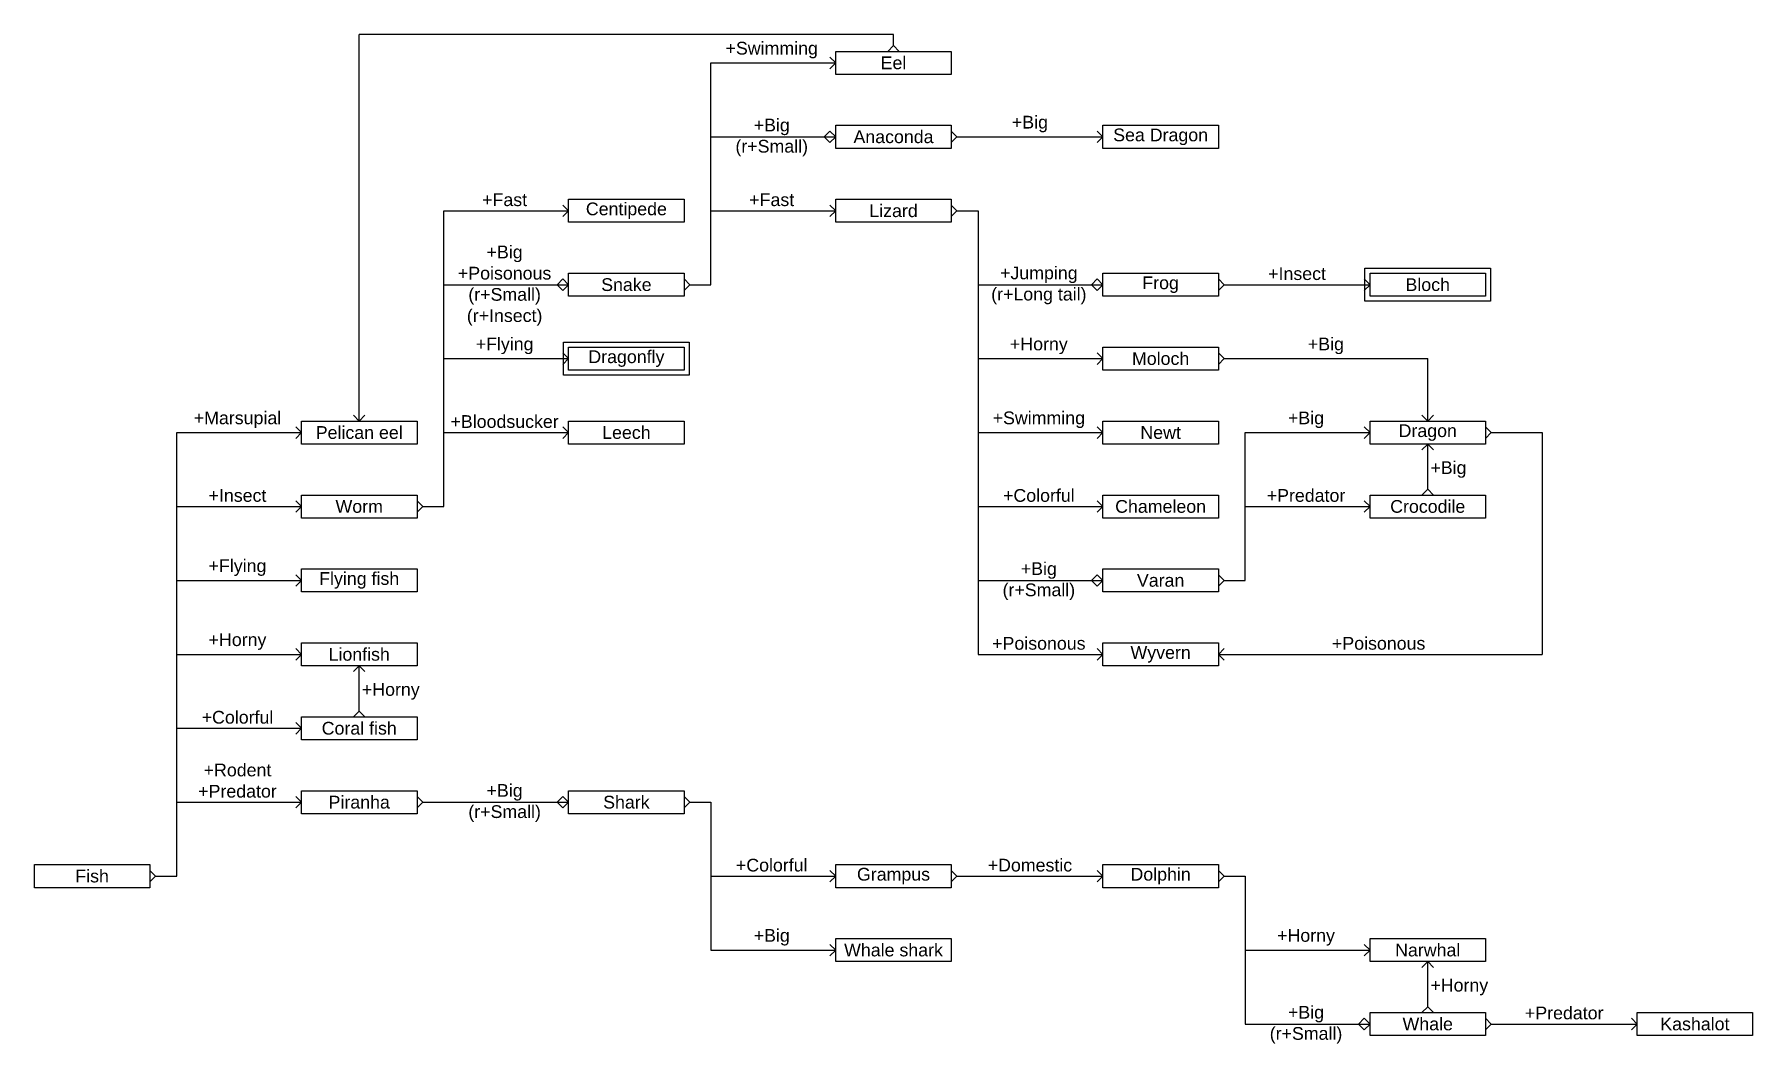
# Model space of a CAD drawing. Header units: millimetres. Extents: x 1066 to 3127, y 223 to 2380.
# Drawn here: x 1598 to 1935.6, y 1144.9 to 1343.2 of the extents above; entities that cross this region are included whole.
import ezdxf

# ---------------------------------------------------------------- set-up
doc = ezdxf.new("R2010")
doc.units = ezdxf.units.MM
doc.styles.get("Standard").update_dxf_attribs({"font": 'arial.ttf'})

msp = doc.modelspace()

# ---------------------------------------------------------------- linework, layer by layer
for p, q in [((1661.86, 1267.23), (1661.86, 1343.19)), ((1766.81, 1343.19), (1661.86, 1343.19)), ((1765.68, 1339.84), (1766.81, 1340.97)), ((1766.81, 1340.97), (1766.81, 1343.19)), ((1766.81, 1340.97), (1767.94, 1339.84)), ((1730.95, 1294.01), (1730.95, 1337.58)), ((1730.95, 1337.58), (1755.47, 1337.58)), ((1755.47, 1337.58), (1754.33, 1338.71)), ((1754.33, 1336.45), (1755.47, 1337.58)), ((1753.2, 1323.06), (1754.33, 1324.19)), ((1755.47, 1323.06), (1754.33, 1324.19)), ((1779.28, 1323.06), (1778.15, 1324.19)), ((1807.94, 1323.06), (1806.81, 1324.19)), ((1730.95, 1323.06), (1755.47, 1323.06)), ((1754.33, 1321.93), (1753.2, 1323.06)), ((1754.33, 1321.93), (1755.47, 1323.06)), ((1778.15, 1321.93), (1779.28, 1323.06)), ((1779.28, 1323.06), (1807.94, 1323.06)), ((1806.81, 1321.93), (1807.94, 1323.06)), ((1702.99, 1308.53), (1701.86, 1309.66)), ((1755.47, 1308.53), (1754.33, 1309.66)), ((1779.28, 1308.53), (1778.15, 1309.66)), ((1678.48, 1250.44), (1678.48, 1308.53)), ((1678.48, 1308.53), (1702.99, 1308.53)), ((1701.86, 1307.4), (1702.99, 1308.53)), ((1730.95, 1308.53), (1755.47, 1308.53)), ((1754.33, 1307.4), (1755.47, 1308.53)), ((1778.15, 1307.4), (1779.28, 1308.53)), ((1779.28, 1308.53), (1783.43, 1308.53)), ((1783.43, 1308.53), (1783.43, 1221.39)), ((1678.48, 1294.01), (1702.99, 1294.01)), ((1700.73, 1294.01), (1701.86, 1295.14)), ((1701.86, 1292.88), (1700.73, 1294.01)), ((1702.99, 1294.01), (1701.86, 1295.14)), ((1701.86, 1292.88), (1702.99, 1294.01)), ((1726.81, 1294.01), (1725.68, 1295.14)), ((1725.68, 1292.88), (1726.81, 1294.01)), ((1726.81, 1294.01), (1730.95, 1294.01)), ((1783.43, 1294.01), (1807.94, 1294.01)), ((1805.68, 1294.01), (1806.81, 1295.14)), ((1806.81, 1292.88), (1805.68, 1294.01)), ((1807.94, 1294.01), (1806.81, 1295.14)), ((1806.81, 1292.88), (1807.94, 1294.01)), ((1831.76, 1294.01), (1830.62, 1295.14)), ((1830.62, 1292.88), (1831.76, 1294.01)), ((1831.76, 1294.01), (1860.41, 1294.01)), ((1860.41, 1294.01), (1859.28, 1295.14)), ((1859.28, 1292.88), (1860.41, 1294.01)), ((1678.48, 1279.49), (1702.99, 1279.49)), ((1702.99, 1279.49), (1701.86, 1280.62)), ((1701.86, 1278.36), (1702.99, 1279.49)), ((1783.43, 1279.49), (1807.94, 1279.49)), ((1807.94, 1279.49), (1806.81, 1280.62)), ((1806.81, 1278.36), (1807.94, 1279.49)), ((1831.76, 1279.49), (1830.62, 1280.62)), ((1830.62, 1278.36), (1831.76, 1279.49)), ((1831.76, 1279.49), (1871.75, 1279.49)), ((1871.75, 1267.23), (1871.75, 1279.49)), ((1650.52, 1264.96), (1649.39, 1266.09)), ((1660.73, 1268.36), (1661.86, 1267.23)), ((1661.86, 1267.23), (1662.99, 1268.36)), ((1702.99, 1264.96), (1701.86, 1266.09)), ((1807.94, 1264.96), (1806.81, 1266.09)), ((1860.41, 1264.96), (1859.28, 1266.09)), ((1870.62, 1268.36), (1871.75, 1267.23)), ((1871.75, 1267.23), (1872.89, 1268.36)), ((1884.23, 1264.96), (1883.1, 1266.09)), ((1626.01, 1177.83), (1626.01, 1264.96)), ((1626.01, 1264.96), (1650.52, 1264.96)), ((1649.39, 1263.83), (1650.52, 1264.96)), ((1678.48, 1264.96), (1702.99, 1264.96)), ((1701.86, 1263.83), (1702.99, 1264.96)), ((1783.43, 1264.96), (1807.94, 1264.96)), ((1806.81, 1263.83), (1807.94, 1264.96)), ((1835.9, 1235.92), (1835.9, 1264.96)), ((1835.9, 1264.96), (1860.41, 1264.96)), ((1859.28, 1263.83), (1860.41, 1264.96)), ((1870.62, 1261.57), (1871.75, 1262.7)), ((1871.75, 1253.83), (1871.75, 1262.7)), ((1871.75, 1262.7), (1872.89, 1261.57)), ((1883.1, 1263.83), (1884.23, 1264.96)), ((1884.23, 1264.96), (1894.23, 1264.96)), ((1894.23, 1264.96), (1894.23, 1221.39)), ((1870.62, 1252.7), (1871.75, 1253.83)), ((1871.75, 1253.83), (1872.89, 1252.7)), ((1626.01, 1250.44), (1650.52, 1250.44)), ((1650.52, 1250.44), (1649.39, 1251.57)), ((1649.39, 1249.31), (1650.52, 1250.44)), ((1674.34, 1250.44), (1673.21, 1251.57)), ((1673.21, 1249.31), (1674.34, 1250.44)), ((1674.34, 1250.44), (1678.48, 1250.44)), ((1783.43, 1250.44), (1807.94, 1250.44)), ((1807.94, 1250.44), (1806.81, 1251.57)), ((1806.81, 1249.31), (1807.94, 1250.44)), ((1835.9, 1250.44), (1860.41, 1250.44)), ((1860.41, 1250.44), (1859.28, 1251.57)), ((1859.28, 1249.31), (1860.41, 1250.44)), ((1626.01, 1235.92), (1650.52, 1235.92)), ((1650.52, 1235.92), (1649.39, 1237.05)), ((1649.39, 1234.79), (1650.52, 1235.92)), ((1783.43, 1235.92), (1807.94, 1235.92)), ((1805.68, 1235.92), (1806.81, 1237.05)), ((1806.81, 1234.79), (1805.68, 1235.92)), ((1807.94, 1235.92), (1806.81, 1237.05)), ((1806.81, 1234.79), (1807.94, 1235.92)), ((1831.76, 1235.92), (1830.62, 1237.05)), ((1830.62, 1234.79), (1831.76, 1235.92)), ((1831.76, 1235.92), (1835.9, 1235.92)), ((1650.52, 1221.39), (1649.39, 1222.53)), ((1807.94, 1221.39), (1806.81, 1222.53)), ((1831.76, 1222.53), (1830.62, 1221.39)), ((1626.01, 1221.39), (1650.52, 1221.39)), ((1649.39, 1220.26), (1650.52, 1221.39)), ((1660.73, 1218), (1661.86, 1219.13)), ((1661.86, 1210.26), (1661.86, 1219.13)), ((1661.86, 1219.13), (1662.99, 1218)), ((1783.43, 1221.39), (1807.94, 1221.39)), ((1806.81, 1220.26), (1807.94, 1221.39)), ((1830.62, 1221.39), (1831.76, 1220.26)), ((1830.62, 1221.39), (1894.23, 1221.39)), ((1660.73, 1209.13), (1661.86, 1210.26)), ((1661.86, 1210.26), (1662.99, 1209.13)), ((1626.01, 1206.87), (1650.52, 1206.87)), ((1650.52, 1206.87), (1649.39, 1208)), ((1649.39, 1205.74), (1650.52, 1206.87)), ((1626.01, 1192.35), (1650.52, 1192.35)), ((1650.52, 1192.35), (1649.39, 1193.48)), ((1649.39, 1191.22), (1650.52, 1192.35)), ((1674.34, 1192.35), (1673.21, 1193.48)), ((1673.21, 1191.22), (1674.34, 1192.35)), ((1674.34, 1192.35), (1702.99, 1192.35)), ((1700.73, 1192.35), (1701.86, 1193.48)), ((1701.86, 1191.22), (1700.73, 1192.35)), ((1702.99, 1192.35), (1701.86, 1193.48)), ((1701.86, 1191.22), (1702.99, 1192.35)), ((1726.81, 1192.35), (1725.68, 1193.48)), ((1725.68, 1191.22), (1726.81, 1192.35)), ((1726.81, 1192.35), (1730.95, 1192.35)), ((1730.95, 1192.35), (1730.95, 1163.3)), ((1621.86, 1177.83), (1620.73, 1178.96)), ((1755.47, 1177.83), (1754.33, 1178.96)), ((1779.28, 1177.83), (1778.15, 1178.96)), ((1807.94, 1177.83), (1806.81, 1178.96)), ((1831.76, 1177.83), (1830.62, 1178.96)), ((1620.73, 1176.69), (1621.86, 1177.83)), ((1621.86, 1177.83), (1626.01, 1177.83)), ((1730.95, 1177.83), (1755.47, 1177.83)), ((1754.33, 1176.69), (1755.47, 1177.83)), ((1778.15, 1176.69), (1779.28, 1177.83)), ((1779.28, 1177.83), (1807.94, 1177.83)), ((1806.81, 1176.69), (1807.94, 1177.83)), ((1830.62, 1176.69), (1831.76, 1177.83)), ((1831.76, 1177.83), (1835.9, 1177.83)), ((1835.9, 1177.83), (1835.9, 1148.78)), ((1730.95, 1163.3), (1755.47, 1163.3)), ((1755.47, 1163.3), (1754.33, 1164.43)), ((1754.33, 1162.17), (1755.47, 1163.3)), ((1835.9, 1163.3), (1860.41, 1163.3)), ((1860.41, 1163.3), (1859.28, 1164.43)), ((1859.28, 1162.17), (1860.41, 1163.3)), ((1870.62, 1159.91), (1871.75, 1161.04)), ((1871.75, 1152.17), (1871.75, 1161.04)), ((1871.75, 1161.04), (1872.89, 1159.91)), ((1870.62, 1151.04), (1871.75, 1152.17)), ((1871.75, 1152.17), (1872.89, 1151.04)), ((1835.9, 1148.78), (1860.41, 1148.78)), ((1858.15, 1148.78), (1859.28, 1149.91)), ((1859.28, 1147.65), (1858.15, 1148.78)), ((1860.41, 1148.78), (1859.28, 1149.91)), ((1859.28, 1147.65), (1860.41, 1148.78)), ((1884.23, 1148.78), (1883.1, 1149.91)), ((1883.1, 1147.65), (1884.23, 1148.78)), ((1884.23, 1148.78), (1912.88, 1148.78)), ((1912.88, 1148.78), (1911.75, 1149.91)), ((1911.75, 1147.65), (1912.88, 1148.78))]:
    msp.add_line(p, q)
for points in [[(1755.47, 1339.84), (1778.15, 1339.84), (1778.15, 1335.32), (1755.47, 1335.32)], [(1755.47, 1325.32), (1778.15, 1325.32), (1778.15, 1320.8), (1755.47, 1320.8)], [(1807.94, 1325.32), (1830.62, 1325.32), (1830.62, 1320.8), (1807.94, 1320.8)], [(1702.99, 1310.8), (1725.68, 1310.8), (1725.68, 1306.27), (1702.99, 1306.27)], [(1755.47, 1310.8), (1778.15, 1310.8), (1778.15, 1306.27), (1755.47, 1306.27)], [(1702.99, 1296.27), (1725.68, 1296.27), (1725.68, 1291.75), (1702.99, 1291.75)], [(1807.94, 1296.27), (1830.62, 1296.27), (1830.62, 1291.75), (1807.94, 1291.75)], [(1859.41, 1297.27), (1884.1, 1297.27), (1884.1, 1290.75), (1859.41, 1290.75)], [(1860.41, 1296.27), (1883.1, 1296.27), (1883.1, 1291.75), (1860.41, 1291.75)], [(1701.99, 1282.75), (1726.68, 1282.75), (1726.68, 1276.23), (1701.99, 1276.23)], [(1702.99, 1281.75), (1725.68, 1281.75), (1725.68, 1277.23), (1702.99, 1277.23)], [(1807.94, 1281.75), (1830.62, 1281.75), (1830.62, 1277.23), (1807.94, 1277.23)], [(1650.52, 1267.23), (1673.21, 1267.23), (1673.21, 1262.7), (1650.52, 1262.7)], [(1702.99, 1267.23), (1725.68, 1267.23), (1725.68, 1262.7), (1702.99, 1262.7)], [(1807.94, 1267.23), (1830.62, 1267.23), (1830.62, 1262.7), (1807.94, 1262.7)], [(1860.41, 1267.23), (1883.1, 1267.23), (1883.1, 1262.7), (1860.41, 1262.7)], [(1650.52, 1252.7), (1673.21, 1252.7), (1673.21, 1248.18), (1650.52, 1248.18)], [(1807.94, 1252.7), (1830.62, 1252.7), (1830.62, 1248.18), (1807.94, 1248.18)], [(1860.41, 1252.7), (1883.1, 1252.7), (1883.1, 1248.18), (1860.41, 1248.18)], [(1650.52, 1238.18), (1673.21, 1238.18), (1673.21, 1233.66), (1650.52, 1233.66)], [(1807.94, 1238.18), (1830.62, 1238.18), (1830.62, 1233.66), (1807.94, 1233.66)], [(1650.52, 1223.66), (1673.21, 1223.66), (1673.21, 1219.13), (1650.52, 1219.13)], [(1807.94, 1223.66), (1830.62, 1223.66), (1830.62, 1219.13), (1807.94, 1219.13)], [(1650.52, 1209.13), (1673.21, 1209.13), (1673.21, 1204.61), (1650.52, 1204.61)], [(1650.52, 1194.61), (1673.21, 1194.61), (1673.21, 1190.09), (1650.52, 1190.09)], [(1702.99, 1194.61), (1725.68, 1194.61), (1725.68, 1190.09), (1702.99, 1190.09)], [(1598.05, 1180.09), (1620.73, 1180.09), (1620.73, 1175.56), (1598.05, 1175.56)], [(1755.47, 1180.09), (1778.15, 1180.09), (1778.15, 1175.56), (1755.47, 1175.56)], [(1807.94, 1180.09), (1830.62, 1180.09), (1830.62, 1175.56), (1807.94, 1175.56)], [(1755.47, 1165.56), (1778.15, 1165.56), (1778.15, 1161.04), (1755.47, 1161.04)], [(1860.41, 1165.56), (1883.1, 1165.56), (1883.1, 1161.04), (1860.41, 1161.04)], [(1860.41, 1151.04), (1883.1, 1151.04), (1883.1, 1146.52), (1860.41, 1146.52)], [(1912.88, 1151.04), (1935.57, 1151.04), (1935.57, 1146.52), (1912.88, 1146.52)]]:
    msp.add_lwpolyline(points, close=True)

# ---------------------------------------------------------------- texts
at = {"char_height": 2.5, "width": 22.686}
for s, insert, attachment_point in [('+Swimming', (1742.89, 1338.47), 8), ('Eel', (1766.81, 1337.58), 5), ('+Big\\P(r+Small)', (1742.89, 1319.21), 8), ('+Big', (1793.61, 1323.94), 8), ('Anaconda', (1766.81, 1323.06), 5), ('Sea Dragon', (1819.28, 1323.06), 5), ('+Fast', (1690.42, 1309.42), 8), ('Centipede', (1714.34, 1308.53), 5), ('+Fast', (1742.89, 1309.42), 8), ('Lizard', (1766.81, 1308.53), 5), ('+Big\\P+Poisonous\\P(r+Small)\\P(r+Insect)', (1690.42, 1285.94), 8), ('+Jumping\\P(r+Long tail)', (1795.36, 1290.16), 8), ('+Insect', (1846.08, 1294.9), 8), ('Snake', (1714.34, 1294.01), 5), ('Frog', (1819.28, 1294.01), 5), ('Bloch', (1871.75, 1294.01), 5), ('+Flying', (1690.42, 1280.37), 8), ('+Horny', (1795.36, 1280.37), 8), ('+Big', (1851.75, 1280.37), 8), ('Dragonfly', (1714.34, 1279.49), 5), ('Moloch', (1819.28, 1279.49), 5), ('+Marsupial', (1637.95, 1265.85), 8), ('+Swimming', (1795.36, 1265.85), 8), ('+Big', (1847.84, 1265.85), 8), ('Pelican eel', (1661.86, 1264.96), 5), ('+Bloodsucker', (1690.42, 1265.85), 8), ('Leech', (1714.34, 1264.96), 5), ('Newt', (1819.28, 1264.96), 5), ('Dragon', (1871.75, 1264.96), 5), ('+Big', (1872.27, 1257.7), 4), ('+Insect', (1637.95, 1251.33), 8), ('+Colorful', (1795.36, 1251.33), 8), ('+Predator', (1847.84, 1251.33), 8), ('Worm', (1661.86, 1250.44), 5), ('Chameleon', (1819.28, 1250.44), 5), ('Crocodile', (1871.75, 1250.44), 5), ('+Flying', (1637.95, 1236.8), 8), ('+Big\\P(r+Small)', (1795.36, 1232.07), 8), ('Flying fish', (1661.86, 1235.92), 5), ('Varan', (1819.28, 1235.92), 5), ('+Horny', (1637.95, 1222.28), 8), ('Lionfish', (1661.86, 1221.39), 5), ('+Poisonous', (1795.36, 1222.28), 8), ('Wyvern', (1819.28, 1221.39), 5), ('+Poisonous', (1862.11, 1222.28), 8), ('+Horny', (1662.38, 1214.13), 4), ('+Colorful', (1637.95, 1207.76), 8), ('Coral fish', (1661.86, 1206.87), 5), ('+Rodent\\P+Predator', (1637.95, 1193.23), 8), ('+Big\\P(r+Small)', (1690.42, 1188.5), 8), ('Piranha', (1661.86, 1192.35), 5), ('Shark', (1714.34, 1192.35), 5), ('+Colorful', (1742.89, 1178.71), 8), ('+Domestic', (1793.61, 1178.71), 8), ('Fish', (1609.39, 1177.83), 5), ('Grampus', (1766.81, 1177.83), 5), ('Dolphin', (1819.28, 1177.83), 5), ('+Big', (1742.89, 1164.19), 8), ('Whale shark', (1766.81, 1163.3), 5), ('+Horny', (1847.84, 1164.19), 8), ('Narwhal', (1871.75, 1163.3), 5), ('+Horny', (1872.27, 1156.04), 4), ('+Big\\P(r+Small)', (1847.84, 1144.93), 8), ('+Predator', (1898.56, 1149.67), 8), ('Whale', (1871.75, 1148.78), 5), ('Kashalot', (1924.23, 1148.78), 5)]:
    msp.add_mtext(s, dxfattribs=dict(at, insert=insert, attachment_point=attachment_point))

doc.saveas('drawing.dxf')
